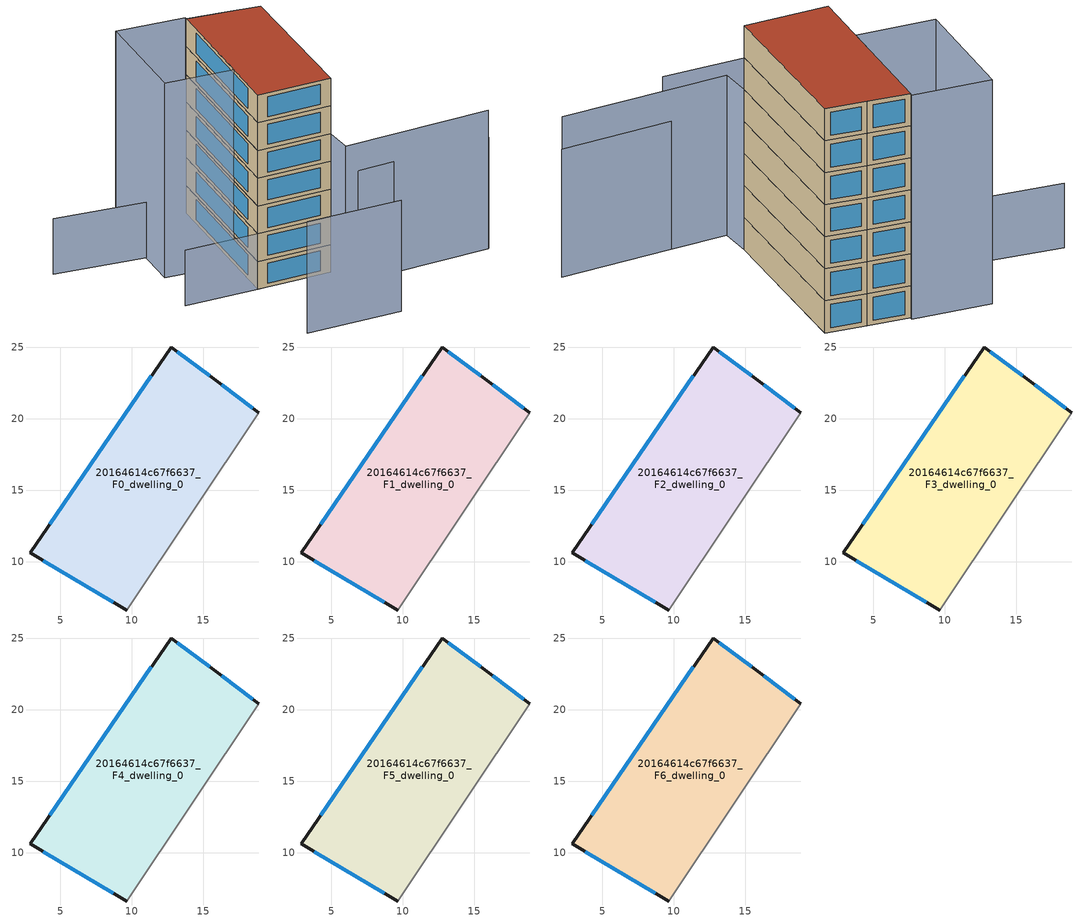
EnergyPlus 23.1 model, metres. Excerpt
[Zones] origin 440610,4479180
20164614c67f6637_F0_dwelling_0
 floor ground (EU_floor_Construction): 15.88,22.7 18.9,20.43 9.65,6.63 2.88,10.62 12.74,25.03 z0
 wall outside (EU_wall_Construction): 18.9,20.43 15.88,22.7 12.74,25.03 2.88,10.62 9.65,6.63 z0:3
 wall adiabatic (EU_wall_Construction): 9.65,6.63 18.9,20.43 z0:3
 window (EU_Window_Construction): 18.48,20.75 16.3,22.38 / 3.82,10.07 8.71,7.18 / 11.37,23.03 4.25,12.62 / 15.44,23.02 13.18,24.71 z0.42:2.58
20164614c67f6637_F1_dwelling_0
 floor to 20164614c67f6637_F0_dwelling_0 (EU_floor_Construction): 15.88,22.7 18.9,20.43 9.65,6.63 2.88,10.62 12.74,25.03 z3
 wall outside (EU_wall_Construction): 18.9,20.43 15.88,22.7 12.74,25.03 2.88,10.62 9.65,6.63 z3:6
 wall adiabatic (EU_wall_Construction): 9.65,6.63 18.9,20.43 z3:6
 window (EU_Window_Construction): 18.48,20.75 16.3,22.38 / 3.82,10.07 8.71,7.18 / 11.37,23.03 4.25,12.62 / 15.44,23.02 13.18,24.71 z3.42:5.58
20164614c67f6637_F2_dwelling_0
 floor to 20164614c67f6637_F1_dwelling_0 (EU_floor_Construction): 15.88,22.7 18.9,20.43 9.65,6.63 2.88,10.62 12.74,25.03 z6
 wall outside (EU_wall_Construction): 18.9,20.43 15.88,22.7 12.74,25.03 2.88,10.62 9.65,6.63 z6:9
 wall adiabatic (EU_wall_Construction): 9.65,6.63 18.9,20.43 z6:9
 window (EU_Window_Construction): 18.48,20.75 16.3,22.38 / 3.82,10.07 8.71,7.18 / 11.37,23.03 4.25,12.62 / 15.44,23.02 13.18,24.71 z6.42:8.58
20164614c67f6637_F3_dwelling_0
 floor to 20164614c67f6637_F2_dwelling_0 (EU_floor_Construction): 15.88,22.7 18.9,20.43 9.65,6.63 2.88,10.62 12.74,25.03 z9
 wall outside (EU_wall_Construction): 18.9,20.43 15.88,22.7 12.74,25.03 2.88,10.62 9.65,6.63 z9:12
 wall adiabatic (EU_wall_Construction): 9.65,6.63 18.9,20.43 z9:12
 window (EU_Window_Construction): 18.48,20.75 16.3,22.38 / 3.82,10.07 8.71,7.18 / 11.37,23.03 4.25,12.62 / 15.44,23.02 13.18,24.71 z9.42:11.58
20164614c67f6637_F4_dwelling_0
 floor to 20164614c67f6637_F3_dwelling_0 (EU_floor_Construction): 15.88,22.7 18.9,20.43 9.65,6.63 2.88,10.62 12.74,25.03 z12
 wall outside (EU_wall_Construction): 18.9,20.43 15.88,22.7 12.74,25.03 2.88,10.62 9.65,6.63 z12:15
 wall adiabatic (EU_wall_Construction): 9.65,6.63 18.9,20.43 z12:15
 window (EU_Window_Construction): 18.48,20.75 16.3,22.38 / 3.82,10.07 8.71,7.18 / 11.37,23.03 4.25,12.62 / 15.44,23.02 13.18,24.71 z12.42:14.58
20164614c67f6637_F5_dwelling_0
 floor to 20164614c67f6637_F4_dwelling_0 (EU_floor_Construction): 15.88,22.7 18.9,20.43 9.65,6.63 2.88,10.62 12.74,25.03 z15
 wall outside (EU_wall_Construction): 18.9,20.43 15.88,22.7 12.74,25.03 2.88,10.62 9.65,6.63 z15:18
 wall adiabatic (EU_wall_Construction): 9.65,6.63 18.9,20.43 z15:18
 window (EU_Window_Construction): 18.48,20.75 16.3,22.38 / 3.82,10.07 8.71,7.18 / 11.37,23.03 4.25,12.62 / 15.44,23.02 13.18,24.71 z15.42:17.58
20164614c67f6637_F6_dwelling_0
 floor to 20164614c67f6637_F5_dwelling_0 (EU_floor_Construction): 15.88,22.7 18.9,20.43 9.65,6.63 2.88,10.62 12.74,25.03 z18
 wall outside (EU_wall_Construction): 18.9,20.43 15.88,22.7 12.74,25.03 2.88,10.62 9.65,6.63 z18:21
 wall adiabatic (EU_wall_Construction): 9.65,6.63 18.9,20.43 z18:21
 window (EU_Window_Construction): 18.48,20.75 16.3,22.38 / 3.82,10.07 8.71,7.18 / 11.37,23.03 4.25,12.62 / 15.44,23.02 13.18,24.71 z18.42:20.58
 roof outside (EU_roof_Construction): 9.65,6.63 18.9,20.43 15.88,22.7 12.74,25.03 2.88,10.62 z21
shading: 9.39,3.31 22.05,-3.52 / -2.37,1.7 6.32,-3.51 z0:12; -3.8,14.64 3.09,10.5 / 2.72,23.25 -4.97,28.94 z0:6; 21.94,-3.54 8.2,3.99 / 8.2,3.99 17.59,21.14 z0:15; 0.16,19.53 6.93,29.36 / 6.93,29.36 12.93,25.23 / 12.93,25.23 6.15,15.4 / 6.15,15.4 0.16,19.53 z0:21
[Building]
EU S2 Campaign: North Axis=0; Terrain=City; Solar Distribution=FullExterior
[Site:Location]
Madrid: Latitude=40.5; Longitude=-3.5; Time Zone=1; Elevation=609
[SizingPeriod:WeatherFileDays]
AnnualSizingPeriod: Begin Month=1; Begin Day of Month=1; End Month=12; End Day of Month=31; Day of Week for Start Day=Monday; Use Weather File Daylight Saving Period=No; Use Weather File Rain and Snow Indicators=No
[MATERIAL]
EU_InternalMass_Material: Roughness=MediumRough; Thickness=0.1; Conductivity=1; Density=1800; Specific Heat=900; Thermal Absorptance=0.9; Solar Absorptance=0.7; Visible Absorptance=0.7
[MATERIAL:NOMASS] Roughness=MediumRough; Thermal Absorptance=0.9; Solar Absorptance=0.7; Visible Absorptance=0.7
Name | Thermal Resistance
EU_wall_NoMass | 1.60022
EU_roof_NoMass | 1.57597
EU_floor_NoMass | 0.470652
[WINDOWMATERIAL:SIMPLEGLAZINGSYSTEM]
EU_Window_SimpleGlazing: UFactor=3.28802; Solar Heat Gain Coefficient=0.85; Visible Transmittance=0.85
[CONSTRUCTION]
EU_wall_Construction: EU_wall_NoMass
EU_roof_Construction: EU_roof_NoMass
EU_floor_Construction: EU_floor_NoMass
EU_Window_Construction: EU_Window_SimpleGlazing
EU_InternalMass_Construction: EU_InternalMass_Material
[ZONE] Type=1; Multiplier=1; Ceiling Height=autocalculate; Volume=396.703; Floor Area=autocalculate; Part of Total Floor Area=Yes
20164614c67f6637_F0_dwelling_0; 20164614c67f6637_F1_dwelling_0; 20164614c67f6637_F2_dwelling_0; 20164614c67f6637_F3_dwelling_0; 20164614c67f6637_F4_dwelling_0; 20164614c67f6637_F5_dwelling_0; 20164614c67f6637_F6_dwelling_0
[INTERNALMASS] Construction=EU_InternalMass_Construction; Surface Area=132.234
Name | Zone or ZoneList
20164614c67f6637_F0_dwelling_0_EU_InternalMass | 20164614c67f6637_F0_dwelling_0
20164614c67f6637_F1_dwelling_0_EU_InternalMass | 20164614c67f6637_F1_dwelling_0
20164614c67f6637_F2_dwelling_0_EU_InternalMass | 20164614c67f6637_F2_dwelling_0
20164614c67f6637_F3_dwelling_0_EU_InternalMass | 20164614c67f6637_F3_dwelling_0
20164614c67f6637_F4_dwelling_0_EU_InternalMass | 20164614c67f6637_F4_dwelling_0
20164614c67f6637_F5_dwelling_0_EU_InternalMass | 20164614c67f6637_F5_dwelling_0
20164614c67f6637_F6_dwelling_0_EU_InternalMass | 20164614c67f6637_F6_dwelling_0
[OTHEREQUIPMENT] Fuel Type=Electricity; Design Level Calculation Method=Watts/Area; Power per Zone Floor Area=1; Fraction Latent=0; Fraction Radiant=0; Fraction Lost=0; Carbon Dioxide Generation Rate=0; EndUse Subcategory=EU_Step8_InternalGains
Name | Zone or ZoneList or Space or SpaceList | Schedule
EU_Step8_InternalGain_20164614c67f6637_F0_dwelling_0_f000 | 20164614c67f6637_F0_dwelling_0 | EU_Step8_GainSchedule_20164614c67f6637_F0_dwelling_0_f000
EU_Step8_InternalGain_20164614c67f6637_F1_dwelling_0_f000 | 20164614c67f6637_F1_dwelling_0 | EU_Step8_GainSchedule_20164614c67f6637_F1_dwelling_0_f000
EU_Step8_InternalGain_20164614c67f6637_F2_dwelling_0_f000 | 20164614c67f6637_F2_dwelling_0 | EU_Step8_GainSchedule_20164614c67f6637_F2_dwelling_0_f000
EU_Step8_InternalGain_20164614c67f6637_F3_dwelling_0_f000 | 20164614c67f6637_F3_dwelling_0 | EU_Step8_GainSchedule_20164614c67f6637_F3_dwelling_0_f000
EU_Step8_InternalGain_20164614c67f6637_F4_dwelling_0_f000 | 20164614c67f6637_F4_dwelling_0 | EU_Step8_GainSchedule_20164614c67f6637_F4_dwelling_0_f000
EU_Step8_InternalGain_20164614c67f6637_F5_dwelling_0_f000 | 20164614c67f6637_F5_dwelling_0 | EU_Step8_GainSchedule_20164614c67f6637_F5_dwelling_0_f000
EU_Step8_InternalGain_20164614c67f6637_F6_dwelling_0_f000 | 20164614c67f6637_F6_dwelling_0 | EU_Step8_GainSchedule_20164614c67f6637_F6_dwelling_0_f000
[ZONEVENTILATION:DESIGNFLOWRATE] Schedule=EU_AlwaysOn; Design Flow Rate Calculation Method=AirChanges/Hour; Air Changes per Hour=0.480704; Ventilation Type=Natural; Fan Pressure Rise=0; Fan Total Efficiency=1; Constant Term Coefficient=1; Temperature Term Coefficient=0; Velocity Term Coefficient=0; Velocity Squared Term Coefficient=0; Minimum Indoor Temperature=-100; Maximum Indoor Temperature=100; Delta Temperature=-100; Minimum Outdoor Temperature=-100; Maximum Outdoor Temperature=100; Maximum Wind Speed=40
Name | Zone or ZoneList or Space or SpaceList
EU_ConstantAir_20164614c67f6637_F0_dwelling_0 | 20164614c67f6637_F0_dwelling_0
EU_ConstantAir_20164614c67f6637_F1_dwelling_0 | 20164614c67f6637_F1_dwelling_0
EU_ConstantAir_20164614c67f6637_F2_dwelling_0 | 20164614c67f6637_F2_dwelling_0
EU_ConstantAir_20164614c67f6637_F3_dwelling_0 | 20164614c67f6637_F3_dwelling_0
EU_ConstantAir_20164614c67f6637_F4_dwelling_0 | 20164614c67f6637_F4_dwelling_0
EU_ConstantAir_20164614c67f6637_F5_dwelling_0 | 20164614c67f6637_F5_dwelling_0
EU_ConstantAir_20164614c67f6637_F6_dwelling_0 | 20164614c67f6637_F6_dwelling_0
[HVACTEMPLATE:THERMOSTAT] Constant Heating Setpoint=20; Constant Cooling Setpoint=50
EU_HeatOnly_20164614c67f6637_F0_dwelling_0; EU_HeatOnly_20164614c67f6637_F1_dwelling_0; EU_HeatOnly_20164614c67f6637_F2_dwelling_0; EU_HeatOnly_20164614c67f6637_F3_dwelling_0; EU_HeatOnly_20164614c67f6637_F4_dwelling_0; EU_HeatOnly_20164614c67f6637_F5_dwelling_0; EU_HeatOnly_20164614c67f6637_F6_dwelling_0
[HVACTEMPLATE:ZONE:IDEALLOADSAIRSYSTEM] System Availability Schedule=EU_AlwaysOn; Maximum Heating Supply Air Temperature=50; Minimum Cooling Supply Air Temperature=13; Maximum Heating Supply Air Humidity Ratio=0.0156; Minimum Cooling Supply Air Humidity Ratio=0.0077; Heating Limit=NoLimit; Cooling Limit=NoLimit; Heating Availability Schedule=EU_AlwaysOn; Cooling Availability Schedule=EU_CoolingOff; Dehumidification Control Type=ConstantSensibleHeatRatio; Cooling Sensible Heat Ratio=0.7; Dehumidification Setpoint=60; Humidification Control Type=None; Humidification Setpoint=30; Outdoor Air Method=None; Outdoor Air Flow Rate per Person=0.00944; Outdoor Air Flow Rate per Zone Floor Area=0; Outdoor Air Flow Rate per Zone=0; Demand Controlled Ventilation Type=None; Outdoor Air Economizer Type=NoEconomizer; Heat Recovery Type=None; Sensible Heat Recovery Effectiveness=0.7; Latent Heat Recovery Effectiveness=0.65
Name | Template Thermostat
20164614c67f6637_F0_dwelling_0 | EU_HeatOnly_20164614c67f6637_F0_dwelling_0
20164614c67f6637_F1_dwelling_0 | EU_HeatOnly_20164614c67f6637_F1_dwelling_0
20164614c67f6637_F2_dwelling_0 | EU_HeatOnly_20164614c67f6637_F2_dwelling_0
20164614c67f6637_F3_dwelling_0 | EU_HeatOnly_20164614c67f6637_F3_dwelling_0
20164614c67f6637_F4_dwelling_0 | EU_HeatOnly_20164614c67f6637_F4_dwelling_0
20164614c67f6637_F5_dwelling_0 | EU_HeatOnly_20164614c67f6637_F5_dwelling_0
20164614c67f6637_F6_dwelling_0 | EU_HeatOnly_20164614c67f6637_F6_dwelling_0
[SIZING:ZONE] Zone Cooling Design Supply Air Temperature Input Method=SupplyAirTemperature; Zone Cooling Design Supply Air Temperature=13; Zone Heating Design Supply Air Temperature Input Method=SupplyAirTemperature; Zone Heating Design Supply Air Temperature=50; Zone Cooling Design Supply Air Humidity Ratio=0.008; Zone Heating Design Supply Air Humidity Ratio=0.008; Cooling Design Air Flow Method=DesignDay; Cooling Design Air Flow Rate=0; Cooling Minimum Air Flow per Zone Floor Area=0.000762; Cooling Minimum Air Flow=0; Cooling Minimum Air Flow Fraction=0.2; Heating Design Air Flow Method=DesignDay; Heating Design Air Flow Rate=0; Heating Maximum Air Flow per Zone Floor Area=0.002032; Heating Maximum Air Flow=0.141576; Heating Maximum Air Flow Fraction=0.3; Account for Dedicated Outdoor Air System=No; Dedicated Outdoor Air System Control Strategy=NeutralSupplyAir; Dedicated Outdoor Air Low Setpoint Temperature for Design=autosize; Dedicated Outdoor Air High Setpoint Temperature for Design=autosize; Zone Load Sizing Method=Sensible Load Only No Latent Load; Zone Latent Cooling Design Supply Air Humidity Ratio Input Method=HumidityRatioDifference; Zone Cooling Design Supply Air Humidity Ratio Difference=0.005; Zone Latent Heating Design Supply Air Humidity Ratio Input Method=HumidityRatioDifference; Zone Humidification Design Supply Air Humidity Ratio Difference=0.005
20164614c67f6637_F0_dwelling_0; 20164614c67f6637_F1_dwelling_0; 20164614c67f6637_F2_dwelling_0; 20164614c67f6637_F3_dwelling_0; 20164614c67f6637_F4_dwelling_0; 20164614c67f6637_F5_dwelling_0; 20164614c67f6637_F6_dwelling_0
[SCHEDULE:CONSTANT]
Name | Hourly Value
EU_AlwaysOn | 1
EU_CoolingOff | 0
[SCHEDULE:FILE] Column Number=1; Rows to Skip at Top=0; Number of Hours of Data=8760; Column Separator=Comma; Interpolate to Timestep=No; Minutes per Item=60; Adjust Schedule for Daylight Savings=Yes
Name | File
EU_Step8_GainSchedule_20164614c67f6637_F0_dwelling_0_f000 | ../../schedules/20164614c67f6637/20164614c67f6637_F0_dwelling_0_f000_gain.csv
EU_Step8_GainSchedule_20164614c67f6637_F1_dwelling_0_f000 | ../../schedules/20164614c67f6637/20164614c67f6637_F1_dwelling_0_f000_gain.csv
EU_Step8_GainSchedule_20164614c67f6637_F2_dwelling_0_f000 | ../../schedules/20164614c67f6637/20164614c67f6637_F2_dwelling_0_f000_gain.csv
EU_Step8_GainSchedule_20164614c67f6637_F3_dwelling_0_f000 | ../../schedules/20164614c67f6637/20164614c67f6637_F3_dwelling_0_f000_gain.csv
EU_Step8_GainSchedule_20164614c67f6637_F4_dwelling_0_f000 | ../../schedules/20164614c67f6637/20164614c67f6637_F4_dwelling_0_f000_gain.csv
EU_Step8_GainSchedule_20164614c67f6637_F5_dwelling_0_f000 | ../../schedules/20164614c67f6637/20164614c67f6637_F5_dwelling_0_f000_gain.csv
EU_Step8_GainSchedule_20164614c67f6637_F6_dwelling_0_f000 | ../../schedules/20164614c67f6637/20164614c67f6637_F6_dwelling_0_f000_gain.csv
